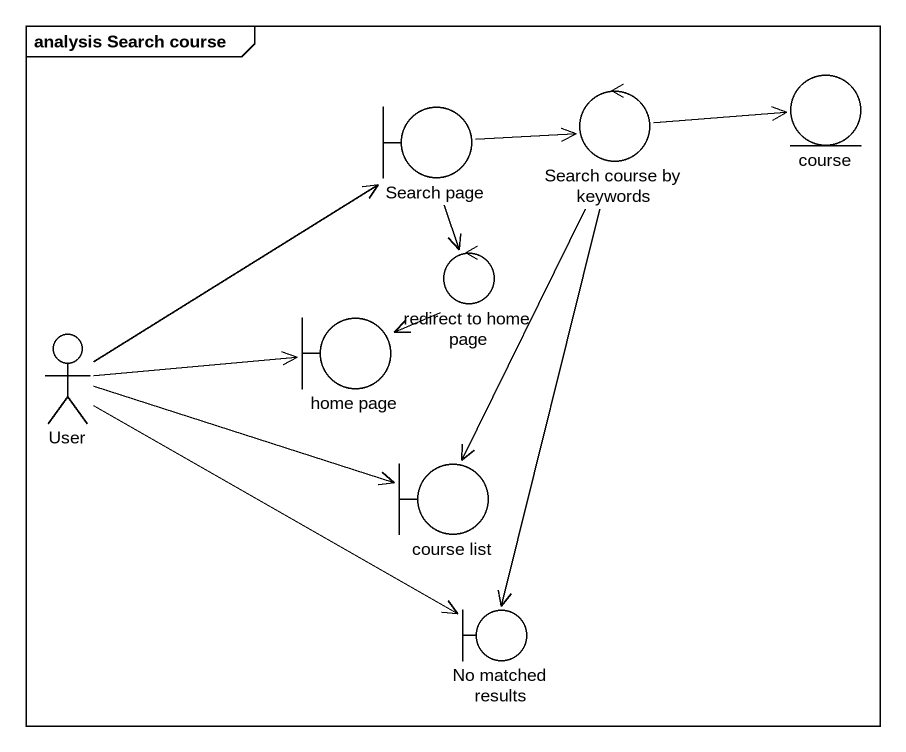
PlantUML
@startuml
mainframe analysis Search course
boundary "Search page" as Search_page
control "Search course by keywords" as Search_course_by_keywords
entity course
control "redirect to home page" as redirect_to_home_page
actor User
boundary "home page" as home_page
boundary "course list" as course_list
boundary "No matched results" as No_matched_results
Search_page -right-> Search_course_by_keywords
Search_page --> redirect_to_home_page
Search_course_by_keywords -right-> course
Search_course_by_keywords --> course_list
Search_course_by_keywords --> No_matched_results
redirect_to_home_page -left-> home_page
User -up-> Search_page
User -right-> home_page
User -right-> course_list
User --> No_matched_results
@enduml
